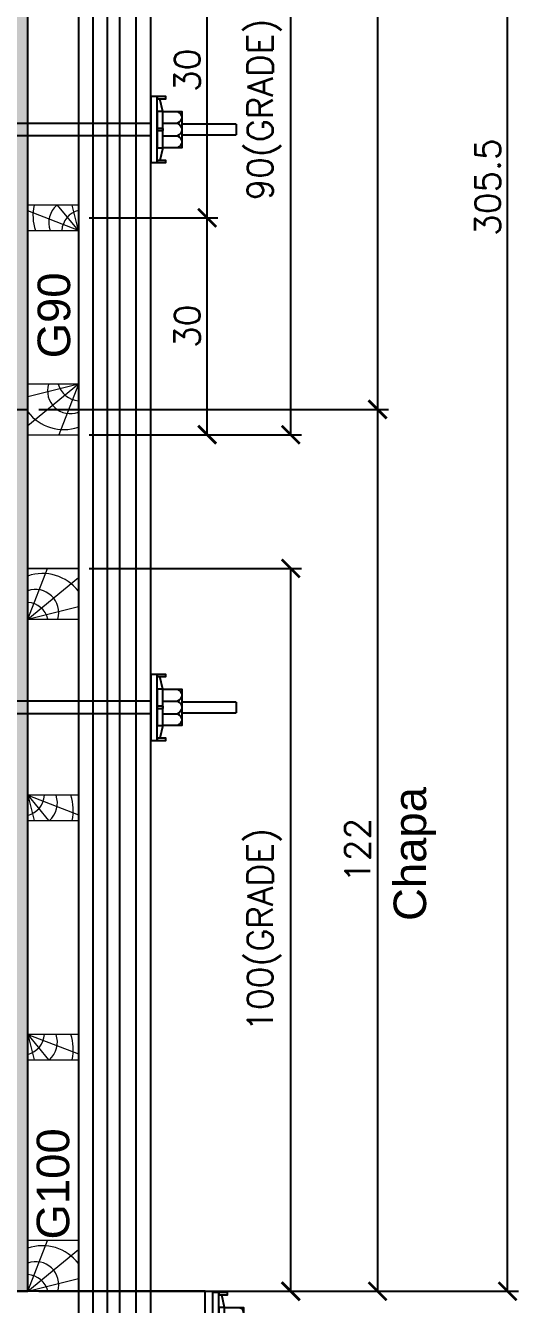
# Model space of a CAD drawing. Extents: x -23436 to 4767, y -3862 to 10024.
# Drawn here: x -17237.8 to -17101.5, y 5590 to 5943.9 of the extents above; entities that cross this region are included whole.
import ezdxf
from ezdxf.enums import TextEntityAlignment as Align

# ---------------------------------------------------------------- set-up
doc = ezdxf.new("R2010")
doc.units = 0
doc.header["$PDMODE"] = 2
doc.header["$PDSIZE"] = 10
doc.linetypes.add('CABLIN', pattern=[0.35, 0.25, -0.1])
doc.layers.get('0').update_dxf_attribs({"lineweight": 13})
doc.layers.get('Defpoints').update_dxf_attribs({"lineweight": 13})
for name, color, linetype in [('Barra de Ancoragem', 20, 'Continuous'), ('Cota Seção (2x)', 4, 'Continuous'), ('Hachura', 252, 'CABLIN'), ('Painéis', 30, 'Continuous'), ('Perfil Metálico', 224, 'Continuous'), ('TEXTO_GERAL', 7, 'Continuous')]:
    doc.layers.add(name, color=color, linetype=linetype)
doc.layers.add('Madeira', color=100, linetype='Continuous', lineweight=13)
doc.layers.add('Texto Seção', color=7, linetype='Continuous', lineweight=15)
doc.styles.add('ROMANS', font='romans.shx')
doc.styles.add('SANSSERIF', font='sas_____.pfb')
doc.dimstyles.new('COTA SECAO', dxfattribs={"dimtxt": 7, "dimasz": 5, "dimexe": 3, "dimexo": 3, "dimgap": 2, "dimtad": 3, "dimdec": 1, "dimlfac": 0.5, "dimzin": 12, "dimdsep": 46, "dimtxsty": 'ROMANS', "dimblk": 'ARCHTICK', "dimcen": 0, "dimclrd": 4, "dimclre": 4, "dimclrt": 1, "dimadec": 1, "dimazin": 3, "dimtfac": 1, "dimtdec": 1, "dimtmove": 0, "dimatfit": 3, "dimldrblk": 'OBLIQUE', "dimfxl": 0, "dimtolj": 1, "dimtzin": 12, "dimarcsym": 0})

# ---------------------------------------------------------------- blocks, each defined once
blk = doc.blocks.new('ERTYERTYUYTURTYUTRYU')
at = {"layer": 'Barra de Ancoragem'}
for p, q in [((8963.33, 10873.8), (8963.33, 10855.54)), ((8964.88, 10869.68), (8964.1, 10873.21)), ((8985.14, 10863.2), (8985.14, 10866.14)), ((8964.88, 10859.66), (8964.1, 10856.13))]:
    blk.add_line(p, q, dxfattribs=at)
at = {"layer": 'Barra de Ancoragem', "flags": 128}
for points in [[(8961.54, 10855.54), (8961.54, 10873.8), (8963.33, 10873.8), (8963.33, 10855.54)], [(8963.33, 10873.8), (8965.7, 10873.8), (8965.7, 10873.21), (8963.33, 10873.21)], [(8963.33, 10869.68), (8964.88, 10869.68), (8964.88, 10859.66), (8963.33, 10859.66)], [(8963.33, 10856.13), (8965.7, 10856.13), (8965.7, 10855.54), (8963.33, 10855.54)]]:
    blk.add_lwpolyline(points, close=True, dxfattribs=at)
for points in [[(8964.88, 10859.66), (8970.14, 10859.66), (8970.14, 10869.68), (8964.88, 10869.68)], [(8964.88, 10864.37), (8963.33, 10864.37), (8963.33, 10864.96), (8964.88, 10864.96), (8964.88, 10864.37), (8964.88, 10864.96)], [(8985.14, 10863.2), (8970.14, 10863.2), (8970.14, 10866.14), (8985.14, 10866.14)]]:
    blk.add_lwpolyline(points, dxfattribs=at)
for points in [[(8964.88, 10866.44), (8968.96, 10866.44, 0.729796), (8968.96, 10869.68, 0.729796)], [(8964.88, 10862.9), (8968.96, 10862.9, 0.666667), (8968.96, 10866.44, 0.666667)]]:
    blk.add_lwpolyline(points, format="xyb", dxfattribs=at)
at = {"layer": 'Barra de Ancoragem'}
blk.add_arc((8968.44, 10861.28), 1.7, 287.7564, 72.2436, dxfattribs=at)
blk = doc.blocks.new('_ArchTick')
at = {"color": 0, "linetype": 'ByBlock', "const_width": 0.15}
blk.add_lwpolyline([(-0.5, -0.5), (0.5, 0.5)], dxfattribs=at)
blk = doc.blocks.new('*D5249')
at = {"layer": 'Cota Seção (2x)', "color": 4, "lineweight": -2, "transparency": 16777216}
for p, q in [((-17234.19, 6204.67), (-17101.49, 6204.67)), ((-17104.49, 5593.67), (-17104.49, 6204.67)), ((-17234.19, 5593.67), (-17101.49, 5593.67))]:
    blk.add_line(p, q, dxfattribs=at)
at = {"layer": 'Defpoints', "color": 0, "transparency": 16777216}
for p in [(-17237.19, 6204.67), (-17104.49, 6204.67), (-17237.19, 5593.67)]:
    blk.add_point(p, dxfattribs=at)
at = {"layer": 'Cota Seção (2x)', "color": 4, "lineweight": -2, "transparency": 16777216, "xscale": 5, "yscale": 5, "zscale": 5}
for p, rotation in [((-17104.49, 6204.67), 90), ((-17104.49, 5593.67), 270)]:
    blk.add_blockref('_ArchTick', p, dxfattribs=dict(at, rotation=rotation))
at = {"layer": 'Cota Seção (2x)', "color": 1, "transparency": 16777216, "insert": (-17109.99, 5899.17), "char_height": 7, "attachment_point": 5, "rotation": 90, "style": 'ROMANS'}
blk.add_mtext('\\A1;305.5', dxfattribs=at)
blk = doc.blocks.new('_OBLIQUE')
at = {"color": 0, "linetype": 'ByBlock', "lineweight": -2}
for p, q in [((0, 0), (-1, 0)), ((-0.5, -0.5), (0.5, 0.5))]:
    blk.add_line(p, q, dxfattribs=at)
blk = doc.blocks.new('PONTALETE')
at = {"layer": 'Madeira'}
for q in [(2.71, 7), (7, 5.76), (7, 1.74)]:
    blk.add_line((0, 0), q, dxfattribs=at)
blk.add_lwpolyline([(0, 0), (7, 0), (7, 7), (0, 7)], close=True, dxfattribs=at)
for centre, radius, start, end in [((2.04, 0.06), 6.23, 37.2818, 109.0913), ((1.09, 0.9), 3.19, 343.603, 109.9847), ((-0.21, -0.78), 3.09, 14.6322, 86.0383)]:
    blk.add_arc(centre, radius, start, end, dxfattribs=at)
blk = doc.blocks.new('MEIO PONTALETE')
at = {"layer": 'Madeira'}
for q in [(2.71, 7), (3.5, 2.88), (3.5, 0.87)]:
    blk.add_line((0, 0), q, dxfattribs=at)
blk.add_lwpolyline([(0, 0), (3.5, 0), (3.5, 7), (0, 7)], close=True, dxfattribs=at)
for centre, radius, start, end in [((2.04, 0.06), 6.23, 76.4499, 109.0913), ((1.09, 0.9), 3.19, 40.9063, 109.9847), ((-0.21, -0.78), 3.09, 14.6322, 86.0383)]:
    blk.add_arc(centre, radius, start, end, dxfattribs=at)
blk = doc.blocks.new('*D5255')
at = {"layer": 'Cota Seção (2x)', "color": 4, "lineweight": -2, "transparency": 16777216}
for p, q in [((-17220.19, 6010.67), (-17161.46, 6010.67)), ((-17164.46, 5830.67), (-17164.46, 6010.67)), ((-17220.19, 5830.67), (-17161.46, 5830.67))]:
    blk.add_line(p, q, dxfattribs=at)
at = {"layer": 'Defpoints', "color": 0, "transparency": 16777216}
for p in [(-17223.19, 6010.67), (-17164.46, 6010.67), (-17223.19, 5830.67)]:
    blk.add_point(p, dxfattribs=at)
at = {"layer": 'Cota Seção (2x)', "color": 4, "lineweight": -2, "transparency": 16777216, "xscale": 5, "yscale": 5, "zscale": 5}
for p, rotation in [((-17164.46, 6010.67), 90), ((-17164.46, 5830.67), 270)]:
    blk.add_blockref('_ArchTick', p, dxfattribs=dict(at, rotation=rotation))
at = {"layer": 'Cota Seção (2x)', "color": 1, "transparency": 16777216, "insert": (-17171.79, 5920.67), "char_height": 7, "attachment_point": 5, "rotation": 90, "style": 'ROMANS'}
blk.add_mtext('\\A1;90(GRADE)', dxfattribs=at)
blk = doc.blocks.new('*D5257')
at = {"layer": 'Cota Seção (2x)', "color": 4, "lineweight": -2, "transparency": 16777216}
for p, q in [((-17220.19, 5890.67), (-17184.59, 5890.67)), ((-17187.59, 5830.67), (-17187.59, 5890.67)), ((-17220.19, 5830.67), (-17184.59, 5830.67))]:
    blk.add_line(p, q, dxfattribs=at)
at = {"layer": 'Defpoints', "color": 0, "transparency": 16777216}
for p in [(-17223.19, 5890.67), (-17187.59, 5890.67), (-17223.19, 5830.67)]:
    blk.add_point(p, dxfattribs=at)
at = {"layer": 'Cota Seção (2x)', "color": 4, "lineweight": -2, "transparency": 16777216, "xscale": 5, "yscale": 5, "zscale": 5}
for p, rotation in [((-17187.59, 5890.67), 90), ((-17187.59, 5830.67), 270)]:
    blk.add_blockref('_ArchTick', p, dxfattribs=dict(at, rotation=rotation))
at = {"layer": 'Cota Seção (2x)', "color": 1, "transparency": 16777216, "insert": (-17193.09, 5860.67), "char_height": 7, "attachment_point": 5, "rotation": 90, "style": 'ROMANS'}
blk.add_mtext('\\A1;30', dxfattribs=at)
blk = doc.blocks.new('*D5258')
at = {"layer": 'Cota Seção (2x)', "color": 4, "lineweight": -2, "transparency": 16777216}
for p, q in [((-17220.19, 5950.67), (-17184.59, 5950.67)), ((-17187.59, 5890.67), (-17187.59, 5950.67)), ((-17220.19, 5890.67), (-17184.59, 5890.67))]:
    blk.add_line(p, q, dxfattribs=at)
at = {"layer": 'Defpoints', "color": 0, "transparency": 16777216}
for p in [(-17223.19, 5950.67), (-17187.59, 5950.67), (-17223.19, 5890.67)]:
    blk.add_point(p, dxfattribs=at)
at = {"layer": 'Cota Seção (2x)', "color": 4, "lineweight": -2, "transparency": 16777216, "xscale": 5, "yscale": 5, "zscale": 5}
for p, rotation in [((-17187.59, 5950.67), 90), ((-17187.59, 5890.67), 270)]:
    blk.add_blockref('_ArchTick', p, dxfattribs=dict(at, rotation=rotation))
at = {"layer": 'Cota Seção (2x)', "color": 1, "transparency": 16777216, "insert": (-17193.09, 5931.51), "char_height": 7, "attachment_point": 5, "rotation": 90, "style": 'ROMANS'}
blk.add_mtext('\\A1;30', dxfattribs=at)
blk = doc.blocks.new('*D5263')
at = {"layer": 'Cota Seção (2x)', "color": 4, "lineweight": -2, "transparency": 16777216}
for p, q in [((-17234.19, 6204.67), (-17137.45, 6204.67)), ((-17140.45, 6204.67), (-17140.45, 5837.67)), ((-17234.19, 5837.67), (-17137.45, 5837.67))]:
    blk.add_line(p, q, dxfattribs=at)
at = {"layer": 'Defpoints', "color": 0, "transparency": 16777216}
for p in [(-17237.19, 6204.67), (-17237.19, 5837.67), (-17140.45, 5837.67)]:
    blk.add_point(p, dxfattribs=at)
at = {"layer": 'Cota Seção (2x)', "color": 4, "lineweight": -2, "transparency": 16777216, "xscale": 5, "yscale": 5, "zscale": 5}
for p, rotation in [((-17140.45, 6204.67), 90), ((-17140.45, 5837.67), 270)]:
    blk.add_blockref('_ArchTick', p, dxfattribs=dict(at, rotation=rotation))
at = {"layer": 'Cota Seção (2x)', "color": 1, "transparency": 16777216, "insert": (-17145.95, 6021.17), "char_height": 7, "attachment_point": 5, "rotation": 90, "style": 'ROMANS'}
blk.add_mtext('\\A1;183.5', dxfattribs=at)
blk = doc.blocks.new('*D5264')
at = {"layer": 'Cota Seção (2x)', "color": 4, "lineweight": -2, "transparency": 16777216}
for p, q in [((-17234.19, 5837.67), (-17137.45, 5837.67)), ((-17140.45, 5837.67), (-17140.45, 5593.67)), ((-17234.19, 5593.67), (-17137.45, 5593.67))]:
    blk.add_line(p, q, dxfattribs=at)
at = {"layer": 'Defpoints', "color": 0, "transparency": 16777216}
for p in [(-17237.19, 5837.67), (-17237.19, 5593.67), (-17140.45, 5593.67)]:
    blk.add_point(p, dxfattribs=at)
at = {"layer": 'Cota Seção (2x)', "color": 4, "lineweight": -2, "transparency": 16777216, "xscale": 5, "yscale": 5, "zscale": 5}
for p, rotation in [((-17140.45, 5837.67), 90), ((-17140.45, 5593.67), 270)]:
    blk.add_blockref('_ArchTick', p, dxfattribs=dict(at, rotation=rotation))
at = {"layer": 'Cota Seção (2x)', "color": 1, "transparency": 16777216, "insert": (-17145.95, 5715.67), "char_height": 7, "attachment_point": 5, "rotation": 90, "style": 'ROMANS'}
blk.add_mtext('\\A1;122', dxfattribs=at)
blk = doc.blocks.new('*D5280')
at = {"layer": 'Cota Seção (2x)', "color": 4, "lineweight": -2, "transparency": 16777216}
for p, q in [((-17220.19, 5793.67), (-17161.46, 5793.67)), ((-17164.46, 5593.67), (-17164.46, 5793.67)), ((-17220.19, 5593.67), (-17161.46, 5593.67))]:
    blk.add_line(p, q, dxfattribs=at)
at = {"layer": 'Defpoints', "color": 0, "transparency": 16777216}
for p in [(-17223.19, 5793.67), (-17164.46, 5793.67), (-17223.19, 5593.67)]:
    blk.add_point(p, dxfattribs=at)
at = {"layer": 'Cota Seção (2x)', "color": 4, "lineweight": -2, "transparency": 16777216, "xscale": 5, "yscale": 5, "zscale": 5}
for p, rotation in [((-17164.46, 5793.67), 90), ((-17164.46, 5593.67), 270)]:
    blk.add_blockref('_ArchTick', p, dxfattribs=dict(at, rotation=rotation))
at = {"layer": 'Cota Seção (2x)', "color": 1, "transparency": 16777216, "insert": (-17171.79, 5693.67), "char_height": 7, "attachment_point": 5, "rotation": 90, "style": 'ROMANS'}
blk.add_mtext('\\A1;100(GRADE)', dxfattribs=at)

msp = doc.modelspace()

# ---------------------------------------------------------------- hatches: boundary and pattern name
at = {"layer": 'Hachura'}
h = msp.add_hatch(color=256, dxfattribs=at)
h.dxf.hatch_style = 1
h.paths.add_polyline_path([(-17241.191, 5593.665), (-17237.191, 5593.665), (-17237.191, 6204.665), (-17241.191, 6204.665)])

# ---------------------------------------------------------------- linework, layer by layer
msp.add_lwpolyline([(-17237.191, 5830.665), (-17223.191, 5830.665), (-17223.191, 6010.665), (-17237.191, 6010.665)], close=True)
at = {"layer": 'Barra de Ancoragem', "flags": 128}
for points in [[(-17215.261, 6227.028), (-17215.261, 5564.234), (-17211.709, 5564.234), (-17211.709, 6227.028)], [(-17316.791, 5916.881), (-17203.191, 5916.881), (-17203.191, 5913.33), (-17316.791, 5913.33)], [(-17389.011, 5756.986), (-17203.191, 5756.986), (-17203.191, 5753.435), (-17389.011, 5753.435)]]:
    msp.add_lwpolyline(points, close=True, dxfattribs=at)
at = {"layer": 'Madeira'}
msp.add_lwpolyline([(-17223.191, 5593.665), (-17237.191, 5593.665), (-17237.191, 5793.665), (-17223.191, 5793.665)], close=True, dxfattribs=at)
at = {"layer": 'Painéis', "color": 32, "true_color": 0xcd6928}
msp.add_line((-17241.191, 5837.665), (-17237.191, 5837.665), dxfattribs=at)
msp.add_lwpolyline([(-17241.191, 5593.665), (-17237.191, 5593.665), (-17237.191, 6204.665), (-17241.191, 6204.665)], close=True, dxfattribs=at)
at = {"layer": 'Perfil Metálico'}
for points in [[(-17203.191, 6223.773), (-17223.191, 6223.773), (-17223.191, 5566.738), (-17203.191, 5566.738)], [(-17219.191, 5566.738), (-17207.191, 5566.738), (-17207.191, 6223.773), (-17219.191, 6223.773)], [(-17188.112, 5573.665), (-17188.112, 5593.665), (-17409.265, 5593.665), (-17409.265, 5573.665)]]:
    msp.add_lwpolyline(points, close=True, dxfattribs=at)

# ---------------------------------------------------------------- block references
at = {"xscale": -1, "rotation": 180}
for p in [(-26164.736, 16779.774), (-26164.736, 16619.879), (-26147.657, 16448.834)]:
    msp.add_blockref('ERTYERTYUYTURTYUTRYU', p, dxfattribs=at)
at = {"layer": 'Madeira'}
for name, p, xscale, yscale, zscale, rotation in [('MEIO PONTALETE', (-17223.191, 5887.165), 1.999999997962732, 1.999999997962732, 1.999999997962732, 90), ('PONTALETE', (-17223.191, 5844.665), 2, 2, 2, 179.9999999999999), ('MEIO PONTALETE', (-17237.191, 5730.89), 1.999999997962732, 1.999999997962732, 1.999999997962732, 269.9999999999999), ('MEIO PONTALETE', (-17237.191, 5664.732), 1.999999997962732, 1.999999997962732, 1.999999997962732, 269.9999999999999)]:
    msp.add_blockref(name, p, dxfattribs=dict(at, xscale=xscale, yscale=yscale, zscale=zscale, rotation=rotation))
at = {"layer": 'Madeira', "xscale": 2, "yscale": 2, "zscale": 2}
for p in [(-17237.191, 5779.665), (-17237.191, 5593.665)]:
    msp.add_blockref('PONTALETE', p, dxfattribs=at)

# ---------------------------------------------------------------- texts
at = {"layer": 'Texto Seção', "color": 0, "linetype": 'Continuous', "style": 'SANSSERIF'}
msp.add_text('G100', height=9, rotation=90, dxfattribs=at).set_placement((-17230.227, 5607.979), align=Align.MIDDLE_LEFT)
at = {"layer": 'TEXTO_GERAL', "color": 0, "linetype": 'Continuous', "style": 'SANSSERIF'}
for s, p in [('G90', (-17229.977, 5851.808)), ('Chapa', (-17131.514, 5696.117))]:
    msp.add_text(s, height=9, rotation=90, dxfattribs=at).set_placement(p, align=Align.MIDDLE_LEFT)

# ---------------------------------------------------------------- dimensions: what is measured, and where the dimension line sits
at = {"layer": 'Cota Seção (2x)'}
for base, p1, p2, angle, picture, middle in [((-17104.489, 6204.665), (-17237.191, 5593.665), (-17237.191, 6204.665), 270, '*D5249', (-17109.989, 5899.165)), ((-17140.45, 5837.665), (-17237.191, 6204.665), (-17237.191, 5837.665), 90, '*D5263', (-17145.95, 6021.165)), ((-17187.585, 5890.665), (-17223.191, 5830.665), (-17223.191, 5890.665), 90, '*D5257', (-17193.085, 5860.665)), ((-17140.45, 5593.665), (-17237.191, 5837.665), (-17237.191, 5593.665), 90, '*D5264', (-17145.95, 5715.665))]:
    dim = msp.add_linear_dim(base=base, p1=p1, p2=p2, angle=angle, dimstyle='COTA SECAO', dxfattribs=at)
    dim.commit()
    dim.dimension.update_dxf_attribs({"geometry": picture, "text_midpoint": middle})
for base, p1, p2, picture, middle in [((-17164.455, 6010.665), (-17223.191, 5830.665), (-17223.191, 6010.665), '*D5255', (-17171.789, 5920.665)), ((-17164.455, 5793.665), (-17223.191, 5593.665), (-17223.191, 5793.665), '*D5280', (-17171.789, 5693.665))]:
    dim = msp.add_linear_dim(base=base, p1=p1, p2=p2, angle=90, text='<>(GRADE)', dimstyle='COTA SECAO', dxfattribs=at)
    dim.commit()
    dim.dimension.update_dxf_attribs({"geometry": picture, "text_midpoint": middle})
dim = msp.add_linear_dim(base=(-17187.585, 5950.665), p1=(-17223.191, 5890.665), p2=(-17223.191, 5950.665), angle=90, dimstyle='COTA SECAO', dxfattribs=at)
dim.commit()
dim.dimension.update_dxf_attribs({"geometry": '*D5258', "text_midpoint": (-17187.585, 5931.513), "dimtype": 160})

doc.saveas('drawing.dxf')
